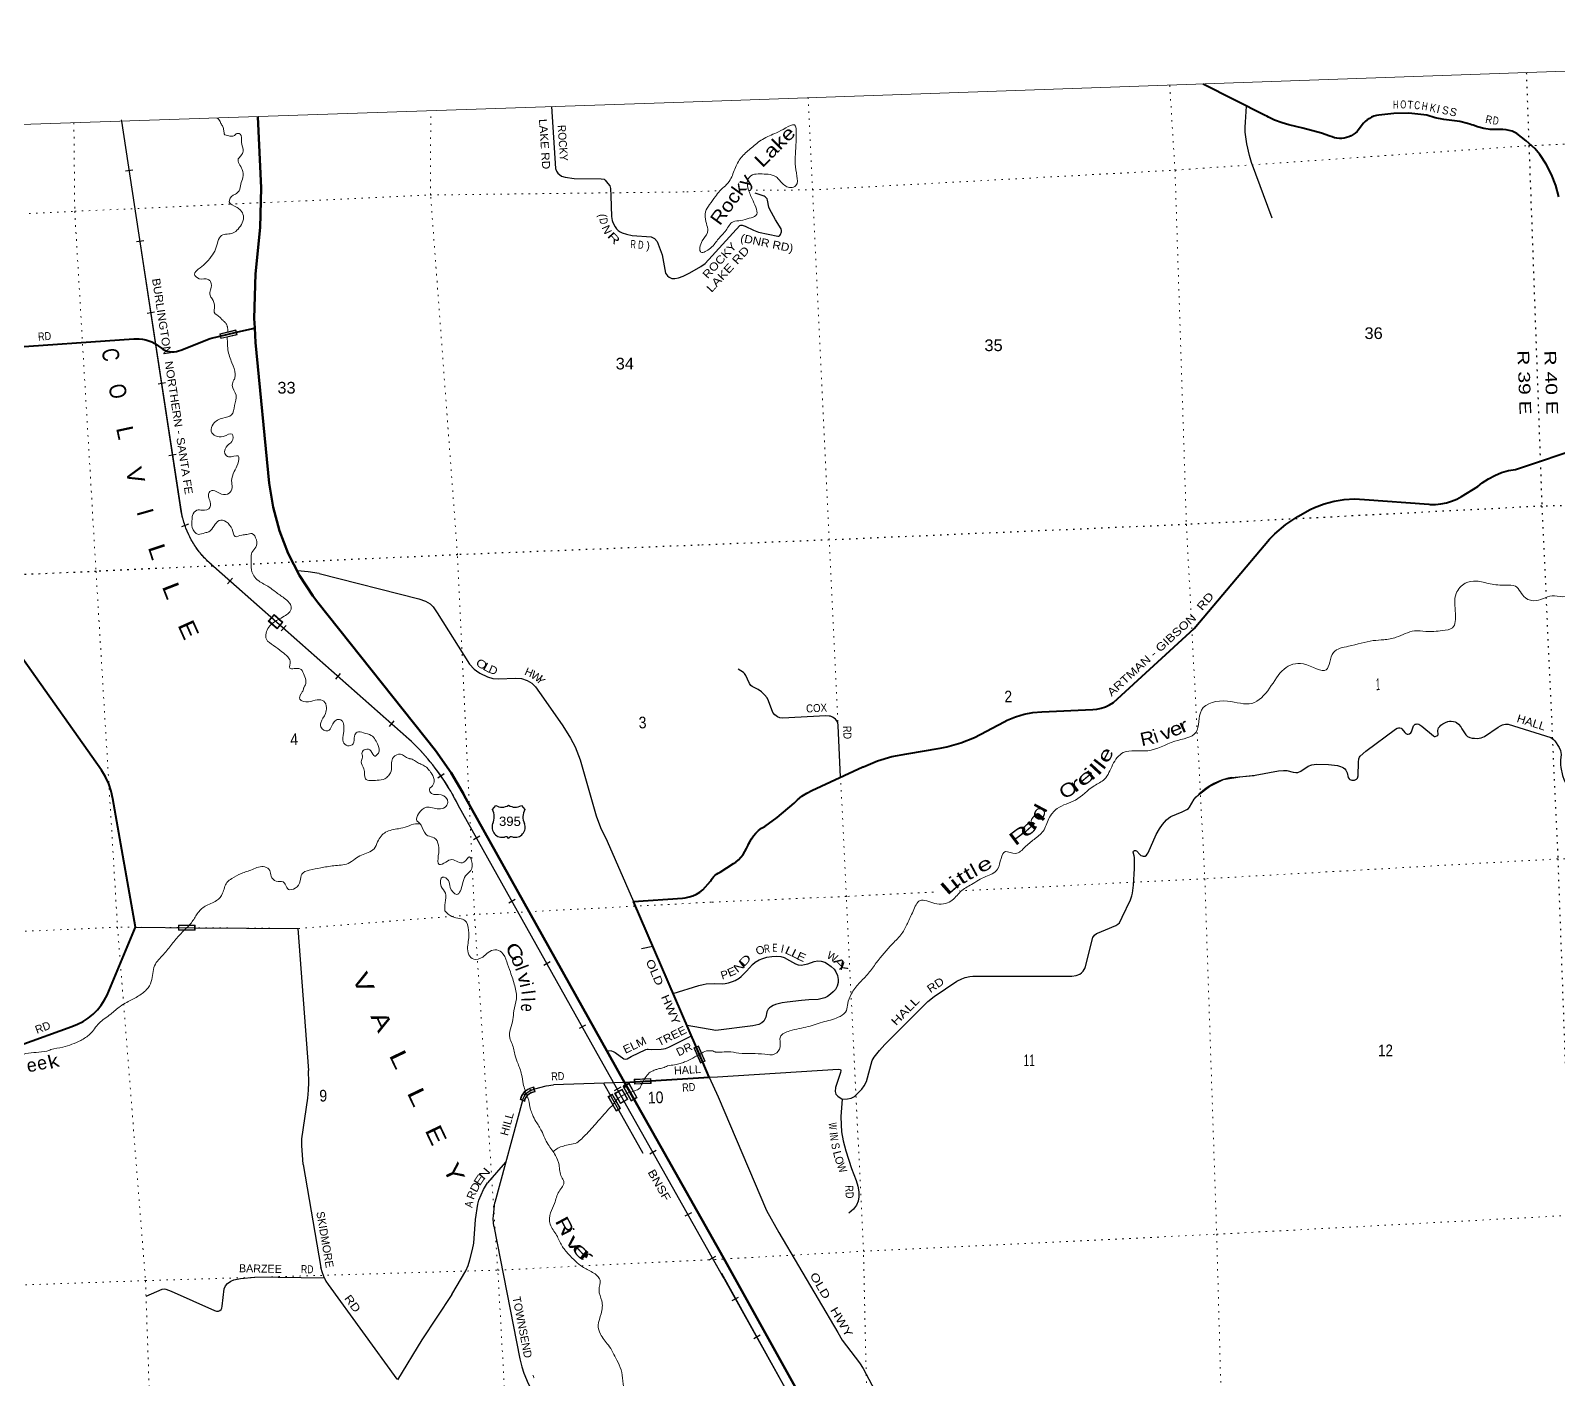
# Model space of a CAD drawing. Header units: feet. Extents: x 733631 to 986127, y 195788 to 388968.
# Drawn here: x 754394 to 777299, y 361430 to 381653 of the extents above; entities that cross this region are included whole.
import ezdxf
from ezdxf.enums import TextEntityAlignment as Align

# ---------------------------------------------------------------- set-up
doc = ezdxf.new("R2010")
doc.units = ezdxf.units.FT
doc.header["$LTSCALE"] = 70
doc.header["$PDMODE"] = 32
doc.header["$PDSIZE"] = 35
doc.linetypes.add('DOTTED', pattern=[1.5, 0.3, -1.2])
for name, color, linetype, lineweight in [('16', 7, 'Continuous', 25), ('20', 7, 'Continuous', 70), ('26', 7, 'Continuous', 40), ('29', 7, 'Continuous', 25), ('31', 7, 'Continuous', 13), ('34', 7, 'Continuous', 25), ('39', 7, 'Continuous', 13), ('4', 7, 'Continuous', 13), ('55', 7, 'DOTTED', 100), ('57', 7, 'Continuous', 13), ('6', 7, 'DOTTED', 25), ('61', 7, 'Continuous', 13), ('7', 7, 'DOTTED', 13)]:
    doc.layers.add(name, color=color, linetype=linetype, lineweight=lineweight)
for name, color, linetype in [('27', 7, 'Continuous'), ('30', 7, 'Continuous'), ('41', 7, 'Continuous'), ('42', 7, 'Continuous')]:
    doc.layers.add(name, color=color, linetype=linetype)

msp = doc.modelspace()

# ---------------------------------------------------------------- linework, layer by layer
at = {"layer": '16'}
for p, q in [((761317.41, 369974.75), (761368.72, 370033.51)), ((761560.48, 370039.48), (761560.2, 370039.28)), ((761752.57, 370033.6), (761803.96, 369974.75))]:
    msp.add_line(p, q, dxfattribs=at)
for centre, radius, start, end in [((761124.43, 369864.12), 222.05, 332.97043, 29.75871), ((761459.8, 370191.17), 182.07, 239.97227, 303.45418), ((761661.58, 370190.67), 181.52, 236.33975, 300.08743), ((761661.57, 370191.17), 182.07, 236.54582, 236.59441), ((761996.93, 369864.12), 222.05, 150.24129, 207.02957), ((761463.62, 369709.22), 151.42, 159.09177, 283.81923), ((761657.74, 369709.22), 151.42, 256.18077, 20.90823)]:
    msp.add_arc(centre, radius, start, end, dxfattribs=at)
for centre, major_axis, start_param, end_param in [((761518.96, 369510.4), (-19.56, 51.67), 4.95877769, 6.28318531), ((761602.41, 369510.4), (19.56, 51.67), 0, 1.32637542)]:
    msp.add_ellipse(centre, major_axis=major_axis, ratio=0.929097, start_param=start_param, end_param=end_param, dxfattribs=at)
at = {"layer": '20'}
for points in [[(757754.3, 377193.64), (757746.62, 377335.59), (757764.48, 378003.19), (757837.72, 378701.81), (757850.06, 379297.06), (757800.59, 380361.57)], [(763300.06, 365883.7), (763060.01, 366309.59), (760896.03, 370186.11), (760881.86, 370211.49), (760867.74, 370236.11), (760701.84, 370525.38), (760464.36, 370858.41), (758699.3, 373078.42), (758624.1, 373177.79), (758423.94, 373484.82), (758256.98, 373811.09), (758125.04, 374153.02), (758029.56, 374506.88), (757971.59, 374868.77), (757766.21, 376973.47), (757754.3, 377193.64)], [(764783.51, 363251.79), (763444.68, 365627.13), (763300.06, 365883.7)], [(774704.64, 334923.46), (774117.98, 337434.52), (774082.17, 337683.41), (773991.97, 338071.56), (773861.7, 338448.15), (772197.91, 343139.72), (772069.66, 343535.87), (771789.99, 344668.52), (770930.92, 351290.25), (770672.46, 352263.38), (770290.59, 353275.78), (769804.99, 354242.72), (768001.55, 357458.65), (764783.51, 363251.79)]]:
    msp.add_lwpolyline(points, dxfattribs=at)
at = {"layer": '26'}
for points in [[(777304.1, 379161.58), (777258.68, 379330.62), (777195.84, 379493.99), (777116.27, 379649.89), (777020.83, 379796.61), (776944.33, 379881.99), (776816.8, 380001.63), (776677.47, 380107.27), (776647.31, 380123.78), (776604.44, 380142.41), (776559.85, 380156.46), (776514.03, 380165.77), (776467.5, 380170.23), (776420.75, 380169.81), (776374.29, 380167.76), (776276.83, 380171), (776180.25, 380184.4), (776085.6, 380207.83), (776018.92, 380231.97), (775993.5, 380241.17), (775968.92, 380249.48), (775938.24, 380259.84), (775821.71, 380289.34), (775702.74, 380306.49), (775579.9, 380318.26), (775450.38, 380344.09), (775324.26, 380383.31), (775280.09, 380390.51), (775056.47, 380412.67), (774831.76, 380411.34), (774608.42, 380386.52), (774608.25, 380386.5), (774570.61, 380379.57), (774533.9, 380368.74), (774498.53, 380354.13), (774464.88, 380335.9), (774433.31, 380314.26), (774404.18, 380289.44), (774377.81, 380261.7), (774298.11, 380159.98), (774279.67, 380139.64), (774252.7, 380114.89), (774223.3, 380093.09), (774191.78, 380074.48), (774158.49, 380059.27), (774123.79, 380047.63), (774088.06, 380039.67), (774051.69, 380035.5), (774015.09, 380035.14), (773978.65, 380038.62), (773942.78, 380045.88), (773907.86, 380056.86), (773874.28, 380071.42), (773748.46, 380115.17), (773466.19, 380189.78), (773258.39, 380239.74), (773157.03, 380267.04), (773040.34, 380310.89), (772953.88, 380354.19), (772927.09, 380367.6), (772903.88, 380379.36), (771973.84, 380849.6)], [(753934.25, 376892.94), (755943.78, 377028.66), (755970.1, 377031.21), (756020.33, 377032.03), (756070.37, 377027.6), (756119.68, 377017.96), (756167.7, 377003.22), (756213.93, 376983.55), (756257.84, 376959.14), (756355.46, 376888.6), (756380.43, 376870.55), (756405.46, 376859.78), (756411.4, 376857.22), (756444.08, 376847.02), (756477.65, 376840.29), (756511.74, 376837.11), (756545.98, 376837.51), (756579.98, 376841.48), (756613.38, 376848.99), (756645.82, 376859.94), (757084.3, 377035.69), (757480.01, 377128.98), (757727.43, 377187.31), (757754.3, 377193.64)], [(764589.23, 368899.43), (764596.69, 368915.49), (764598.97, 368919.41), (764615.4, 368944.11), (764634.32, 368966.95), (764655.53, 368987.69), (764678.78, 369006.1), (764703.84, 369021.98), (764730.41, 369035.15), (764932.56, 369165.11), (764964.57, 369186.74), (765005.38, 369220.08), (765042.47, 369257.5), (765075.46, 369298.59), (765103.96, 369342.9), (765127.68, 369389.95), (765150.23, 369438.9), (765161.75, 369463.9), (765174.46, 369488.9), (765200.7, 369535.8), (765232.42, 369580.73), (765268.67, 369622.09), (765309.05, 369659.44), (765353.1, 369692.37), (765400.36, 369720.5), (765584.93, 369852.25), (765840.23, 370070.62), (765889.19, 370118.32), (765956.81, 370172.86), (766029.77, 370220.04), (766107.25, 370259.33), (766872.57, 370611.85), (766879.58, 370615.24), (767089.63, 370703.24), (767307.74, 370768.8), (767531.5, 370811.2), (768028.29, 370894.01), (768130.06, 370914.63), (768341.16, 370974.64), (768544.83, 371056.38), (768988.33, 371291.27), (769033.71, 371313.85), (769158.2, 371364.96), (769287.34, 371402.77), (769419.73, 371426.88), (769553.91, 371437.01), (770321.12, 371471.89), (770379.89, 371479.29), (770445.78, 371494.25), (770509.74, 371516.03), (770571.08, 371544.37), (770629.12, 371578.96), (771839.79, 372686.49), (772966.34, 374026.03), (773049.54, 374109.15), (773213.1, 374247.99), (773390.28, 374368.97), (773579.14, 374470.77), (773643.67, 374501.83), (773786.76, 374557.61), (773934.89, 374598.13), (774086.44, 374622.94), (774239.76, 374631.77), (774393.16, 374624.53), (775355.88, 374550.37), (775374.23, 374548.98), (775456.6, 374548.02), (775538.62, 374555.68), (775619.39, 374571.86), (775698.02, 374596.4), (775773.66, 374629.03), (775845.47, 374669.38), (776089.59, 374814.86), (776158.33, 374871.57), (776248.59, 374932.61), (776344.73, 374983.87), (776445.7, 375024.81), (776550.4, 375054.97), (776657.68, 375074.01), (777702.17, 375421.37)], [(754239.72, 366440.67), (755012.74, 366723.34), (755098.79, 366756.14), (755180.94, 366797.75), (755258.29, 366847.72), (755329.99, 366905.51), (755395.27, 366970.47), (755453.39, 367041.9), (755503.73, 367119.01), (755541.51, 367191.69), (755965.4, 368209.27), (755626.63, 370136.43), (755601.86, 370249.65), (755565.39, 370359.66), (755517.62, 370465.25), (755459.07, 370565.27), (755459.04, 370565.32), (754263.95, 372255.11)], [(763300.06, 365883.7), (763689.79, 365907.06), (764569.73, 365959.8), (764471.89, 366187.1), (763434.43, 368597.2), (764168.87, 368646.13), (764209.6, 368651.21), (764266.85, 368663.6), (764322.49, 368681.9), (764375.92, 368705.92), (764426.54, 368735.39), (764473.8, 368769.99), (764589.23, 368899.43)]]:
    msp.add_lwpolyline(points, dxfattribs=at)
at = {"layer": '29'}
for p, q in [((758721.67, 373512.19), (760214.32, 373131.43)), ((766313.93, 371377.02), (765664.76, 371343.85)), ((766535.67, 370459.33), (766503.2, 371235.33)), ((776547.2, 371253.98), (777183.15, 371052.37)), ((772395.23, 370452.18), (772735.88, 370485.44)), ((763038.89, 369501.34), (763434.43, 368597.2)), ((755965.4, 368209.27), (756859.68, 368202.12)), ((763550.44, 367891.3), (763724.48, 367923.4)), ((768518.61, 367473.85), (770005.92, 367475.28)), ((764028.51, 367217.1), (764414.11, 367337.54)), ((764666.22, 366661.47), (764236.32, 366734.34)), ((764690.12, 365966.81), (766499.34, 366081.17)), ((763300.06, 365883.7), (762235.81, 365844.67)), ((764569.73, 365959.8), (764690.12, 365966.81)), ((764569.73, 365959.8), (764700.5, 365664.87)), ((761766.34, 365613.25), (761352.44, 364082.8)), ((761513.37, 364689.03), (761246.5, 364376.35)), ((758481.51, 364650.19), (758746.95, 363108.08)), ((761339.2, 363730.29), (761726.52, 361737.4)), ((758798.63, 362945.76), (757754.45, 362962.54)), ((758853.56, 362850.97), (759885.01, 361433.8))]:
    msp.add_line(p, q, dxfattribs=at)
for points in [[(762201.17, 380512.14), (762264.04, 379584.86), (762277.31, 379543.72), (762299.96, 379513.49), (762355.09, 379468.36), (762409.48, 379453.03), (762542.26, 379435.34), (762948.88, 379428.76), (762991.03, 379422.8), (763009.92, 379407.68), (763050.34, 379360.99), (763077.89, 379324.55), (763090.16, 379285.81), (763095.4, 379172.53), (763104.2, 378865.94), (763114.71, 378805.9), (763123.21, 378772.83), (763158.23, 378710.02), (763178.91, 378681.2), (763202.51, 378655.69), (763231.78, 378633.96), (763264.51, 378620.19), (763327.13, 378599.01), (763411.57, 378577.96), (763699.37, 378557.9), (763746.3, 378534.77), (763788.72, 378489.79), (763862.41, 378292.04), (763914.72, 378012.94), (763940.79, 377977.39), (763967.22, 377954.72), (764008.76, 377935.83), (764052.97, 377934.11), (764106.95, 377943.38), (764179.14, 377967.99), (764275.38, 378022.38)], [(773007.26, 378837.39), (772699.66, 379672.79), (772667.64, 379778.83), (772629, 379955.56), (772603.61, 380127.88), (772603.61, 380205.2), (772606.92, 380278.1), (772625.19, 380520.27)], [(764275.38, 378022.38), (764441.66, 378114.72), (764507.24, 378158.36), (765028.67, 378727.8), (765043.77, 378733.26), (765063.56, 378733.26), (765105.94, 378718.79), (765230.07, 378659.08), (765308.55, 378627.65), (765596.3, 378568.7), (765610.09, 378569.2), (765621.39, 378574.85), (765628.94, 378582.4), (765635.53, 378594.57), (765651.54, 378635.2), (765653.44, 378655.95), (765647.81, 378678.02), (765562.48, 378816.2), (765472.99, 378979.36), (765462.58, 379006.39), (765444.24, 379110.42), (765434.35, 379130.23), (765422.1, 379147.2), (765407.97, 379159.46), (765391.47, 379170.76), (765258.61, 379216.64)], [(758721.67, 373512.19), (758555.51, 373539.34), (758396.44, 373552.61)], [(760214.32, 373131.43), (760315.25, 373098.34), (760382.64, 373057.45), (760430.14, 373014.34), (760488.69, 372924.82), (760974.75, 372151.14), (761043.23, 372080.4), (761080.79, 372053.87), (761129.4, 372018.51), (761242.07, 371961.03), (761323.82, 371938.93), (761405.57, 371932.29), (761668.48, 371943.35), (761754.64, 371936.71), (761836.39, 371907.99), (761907.09, 371868.19), (761964.54, 371815.15), (762083.84, 371642.73), (762375.48, 371227.15)], [(765664.76, 371343.85), (765628.84, 371347.45), (765591.3, 371362.92), (765551.56, 371393.85), (765522.85, 371429.2), (765456.61, 371605.93), (765434.53, 371650.12), (765396.99, 371694.3), (765350.62, 371738.49), (765302.05, 371771.62), (765211.52, 371818.02), (765189.43, 371833.48), (765171.77, 371862.2), (765143.07, 371926.27), (765118.78, 371983.71), (765096.7, 372012.43), (765081.24, 372030.1), (765003.96, 372078.71)], [(766503.2, 371235.33), (766494.39, 371276.76), (766479.5, 371304.37), (766459.06, 371329.78), (766439.75, 371344.13), (766418.21, 371359.61), (766386.76, 371372.85), (766364.12, 371376.18), (766313.93, 371377.02)], [(762375.48, 371227.15), (762485.95, 371043.66), (762556.65, 370915.45), (762631.76, 370720.93), (762874.79, 369880.94), (762936.66, 369704.1), (763038.89, 369501.34)], [(771902.01, 370194.24), (772065.98, 370321.29), (772277.96, 370422.91), (772520.85, 370462.68), (772754.91, 370489.19), (773103.79, 370555.47), (773176.65, 370561), (773227.44, 370559.89), (773322.38, 370532.28), (773359.93, 370528.96), (773390.83, 370530.07), (773439.42, 370551.05), (773545.41, 370621.75), (773600.61, 370642.75), (773673.48, 370652.68), (773854.55, 370648.26), (773987.03, 370635), (774031.19, 370620.65), (774057.13, 370610.72), (774075.36, 370599.65), (774094.67, 370586.42), (774111.23, 370566.54), (774130, 370523.46), (774146.01, 370453.84), (774159.81, 370433.98), (774171.95, 370425.14), (774186.31, 370417.41), (774203.43, 370414.08), (774243.72, 370415.2), (774274.09, 370427.33), (774287.88, 370445.03), (774296.17, 370480.35), (774300.58, 370683.6), (774305.54, 370733.34), (774315.48, 370757.64), (774327.08, 370771.97), (774410.99, 370847.09), (774856.47, 371180.69), (774882.98, 371193.97), (774901.19, 371198.39), (774922.72, 371198.38), (774940.93, 371191.73), (774949.22, 371182.92), (774994.49, 371126.58), (775011.04, 371113.31), (775029.26, 371105.6), (775047.48, 371103.39), (775065.14, 371107.78), (775086.12, 371122.16), (775098.26, 371137.61), (775125.86, 371229.29), (775139.12, 371243.68), (775150.16, 371251.41), (775164.51, 371255.83), (775183.82, 371258.01), (775206.47, 371252.51), (775250.07, 371222.66), (775426.72, 371081.27), (775441.62, 371071.33), (775452.67, 371069.14), (775475.29, 371076.85), (775492.42, 371091.24), (775497.38, 371098.94), (775492.96, 371160.8), (775494.63, 371178.5), (775502.36, 371199.49), (775518.92, 371220.48), (775537.12, 371240.34), (775566.39, 371260.24), (775605.02, 371280.1), (775641.47, 371293.38), (775665.19, 371297.78), (775692.8, 371298.9), (775724.82, 371295.59), (775749.11, 371290.06), (775771.18, 371280.1), (775803.21, 371253.61), (775834.12, 371211.62), (775852.89, 371181.79), (775912.5, 371094.53), (775938.46, 371070.25), (775969.92, 371055.86), (776003.6, 371045.95), (776040.57, 371041.5), (776085.3, 371039.32), (776111.23, 371041.5), (776140.5, 371048.16), (776188.54, 371071.34), (776395, 371207.22), (776431.43, 371227.1), (776461.24, 371242.56), (776482.22, 371250.3), (776503.2, 371254.71), (776520.86, 371255.82), (776547.2, 371253.98)], [(777183.15, 371052.37), (777225.25, 371026.06), (777245.13, 371001.76), (777309.16, 370904.55), (777329.04, 370860.36), (777337.87, 370800.71), (777329.04, 370714.55), (777329.04, 370643.85), (777333.45, 370604.09), (777362.16, 370482.58), (777386.45, 370414.09), (777417.36, 370361.07), (777441.65, 370336.76), (777514.52, 370261.65), (777616.09, 370160.02), (777724.29, 370025.26), (777817.04, 369890.49), (777882.21, 369755.11)], [(770005.92, 367475.28), (770070.4, 367485.73), (770122.29, 367507.82), (770149.89, 367527.71), (770176.39, 367552.01), (770201.79, 367600.61), (770321.02, 368055.71), (770344.2, 368091.06), (770372.91, 368115.36), (770387.26, 368121.98), (770510.92, 368170.59), (770665.48, 368236.86), (770695.29, 368254.54), (770717.37, 368276.64), (770758.22, 368360.58), (770881.88, 368621.27), (770901.75, 368680.93), (770912.79, 368718.49), (770930.45, 368842.19), (770943.7, 369089.63), (770943.16, 369254.23), (770939.29, 369279.62), (770926.04, 369337.06), (770927.7, 369349.22), (770943.7, 369359.15), (770958.62, 369360.27), (770974.61, 369354.73), (771027.61, 369297.29), (771040.32, 369285.16), (771056.88, 369277.42), (771075.65, 369273), (771102.68, 369275.2), (771123.12, 369289.57), (771134.16, 369302.83), (771146.84, 369323.8), (771270.5, 369597.75), (771317.99, 369682.82), (771363.24, 369747.97), (771421.77, 369817.58), (771453.79, 369845.2), (771486.89, 369867.27), (771659.12, 369937.97), (771727.59, 369973.34), (771752.98, 369991.01), (771769.52, 370008.66), (771840.18, 370127.96), (771870.57, 370165.54), (771902.01, 370194.24)], [(756859.68, 368202.12), (758400.98, 368189.79), (758560.65, 366063.2)], [(764642.06, 367363.87), (764762.84, 367360.02), (764807.14, 367363.79), (764857.07, 367375.1), (764918.34, 367395.85), (764958.84, 367412.82), (765018.22, 367446.77), (765049.3, 367469.4), (765128.46, 367548.6), (765218.92, 367650.44), (765257.57, 367684.39), (765316.92, 367718.33), (765372.53, 367742.85), (765430, 367759.82), (765504.45, 367769.25), (765580.76, 367774.9), (765640.14, 367769.25), (765690.07, 367756.05), (765772.99, 367710.79), (765859.69, 367661.75), (765900.22, 367646.67), (765953.92, 367642.89), (765996.34, 367648.56), (766044.38, 367661.75), (766142.38, 367695.7), (766196.11, 367707.02), (766244.15, 367703.24), (766301.65, 367684.39), (766342.15, 367661.75), (766397.76, 367622.16), (766440.15, 367582.55), (766467.49, 367539.18), (766489.15, 367488.25), (766501.42, 367424.14), (766500.45, 367382.65), (766484.45, 367324.19), (766458.99, 367277.04), (766427.92, 367241.21), (766387.38, 367205.38), (766339.34, 367171.43), (766300.68, 367152.57), (766262.07, 367139.37), (766202.69, 367126.17), (766063.22, 367122.4), (765953.92, 367111.08), (765735.3, 367088.45), (765660.88, 367075.26), (765560.05, 367048.85), (765527.99, 367035.65), (765484.66, 367013.02), (765469.59, 367003.59), (765451.68, 366980.96), (765433.76, 366941.36), (765418.69, 366862.15), (765409.28, 366839.52), (765386.66, 366801.81), (765356.51, 366775.4), (765313.15, 366752.77), (765222.69, 366730.14), (764666.22, 366661.47)], [(766561.88, 365633.13), (766642.35, 365636.6), (766694.24, 365647.65), (766746.13, 365674.16), (766782.57, 365705.09), (766856.54, 365780.2), (766892.97, 365833.22), (766924.99, 365895.08), (767013.31, 366211), (767038.7, 366261.81), (767122.61, 366363.44), (767202.1, 366451.8), (767846.86, 367096.9), (767939.6, 367172.01), (768279.65, 367401.77), (768353.62, 367437.12), (768406.61, 367457), (768472.86, 367470.25), (768518.61, 367473.85)], [(764414.11, 367337.54), (764476.03, 367352.67), (764523.53, 367360.41), (764642.06, 367363.86)], [(763031.79, 366360.14), (763101.5, 366354.61), (763127.93, 366347.06), (763156.35, 366333.58), (763286.54, 366237.47), (763313.62, 366231.07), (763339.41, 366235.58), (763397.1, 366271.81), (763615.79, 366376.95), (763635.85, 366382.96), (763654.73, 366382.96), (763708.84, 366375.57), (763848.2, 366379.54), (763885.09, 366384.85), (763911.52, 366390.51), (763939.85, 366399.96), (763960.39, 366408.98), (764303.06, 366579.29)], [(758481.51, 364650.19), (758461.61, 364937.15), (758462.72, 365037.73), (758549.99, 365644.52), (758559.94, 365765), (758563.24, 365883.25), (758560.65, 366063.2)], [(766499.34, 366081.17), (766534.16, 366078.45), (766541.89, 366060.77), (766538.58, 366029.85), (766459.09, 365808.93), (766455.77, 365744.86), (766467.92, 365707.3), (766495.52, 365676.37), (766561.88, 365633.13)], [(761766.34, 365613.25), (761782.26, 365651.15), (761793.3, 365671.04), (761822.03, 365715.25), (761847.43, 365738.46), (761870.63, 365753.93), (761912.61, 365771.62), (761954.59, 365784.88), (762125.81, 365831.3), (762164.48, 365837.93), (762194.3, 365842.35), (762235.81, 365844.67)], [(762982.11, 365871.72), (763207.77, 365470.55), (763572.76, 364821.67)], [(764700.5, 365664.87), (765425.75, 363961.58), (765613.09, 363631.28), (766493.97, 362134.34), (766560.02, 362020.64), (766822.8, 361677.21), (766878.42, 361594.99), (767008.03, 361348.84), (767803.45, 359821.1), (767864.06, 359671.46), (767890.78, 359553.51), (767894.21, 359433.85), (767881.14, 359284.02), (767860.29, 359203.78), (767692.06, 358699.72), (767682.2, 358628.61), (767682.8, 358551.64), (767715.9, 358362.79), (767721.77, 358296.7), (767719.89, 358266.53), (767710.47, 358247.67), (767693.5, 358226.93), (767600.6, 358180.45)], [(766561.88, 365633.13), (766543.64, 365373.47), (766544.74, 365247.55), (766552.47, 365143.7), (766577.86, 365008.94), (766614.3, 364856.48), (766702.63, 364591.36), (766773.29, 364414.62), (766795.36, 364328.45), (766808.62, 364242.29), (766808.61, 364167.17), (766799.79, 364100.89), (766775.49, 364041.23), (766729.13, 363981.59), (766662.88, 363924.14)], [(760711.75, 362704.02), (760921.24, 363058.77), (760953.27, 363137.24), (760979.79, 363223.45), (761018.45, 363377.08), (761037.23, 363475.45), (761062.64, 363828.03), (761097.99, 364055.72), (761115.66, 364119.82), (761186.36, 364278.98), (761246.5, 364376.35)], [(761339.2, 363730.29), (761328.87, 363835.77), (761336.6, 363938.56), (761352.44, 364082.8)], [(758798.63, 362945.76), (758769.29, 363027.82), (758746.95, 363108.08)], [(756127.56, 362677.24), (756367.14, 362781.9), (756398.07, 362788.53), (756422.38, 362781.9), (756499.71, 362753.16), (757153.68, 362463.58), (757182.4, 362452.53), (757211.13, 362454.74), (757233.22, 362463.58), (757253.1, 362479.06), (757261.94, 362496.74), (757268.57, 362529.9), (757297.29, 362790.74), (757317.18, 362832.74), (757345.9, 362868.11), (757394.5, 362901.27), (757440.9, 362921.16), (757540.32, 362943.27), (757754.45, 362962.54)], [(758798.63, 362945.76), (758821.21, 362901.82), (758853.56, 362850.97)], [(760711.75, 362704.02), (760257.65, 362021.91), (759893.39, 361426.01)], [(761726.52, 361737.4), (761759.03, 361616.92), (761791.08, 361522.96), (761856.25, 361367.12), (761901.55, 361275.37), (762458.35, 360320.36), (762537.9, 360156.77), (762563.3, 360091.57), (762590.92, 359975.5), (762666.05, 359639.48), (762699.18, 359513.47), (762727.91, 359422.83), (762878.16, 359020.49)]]:
    msp.add_lwpolyline(points, dxfattribs=at)
msp.add_arc((772560.76, 369530.85), 936.09, 100.18499, 134.03281, dxfattribs=at)
at = {"layer": '29', "linetype": 'DOTTED', "lineweight": 100}
msp.add_arc((761981.36, 365559.13), 225.27, 111.62082, 149.93409, dxfattribs=at)
at = {"layer": '31'}
for p, q in [((756609.27, 368166.61), (756610.3, 368241.61)), ((756859.25, 368163.19), (756609.27, 368166.61)), ((761936.51, 365819.04), (761956.82, 365743.79)), ((761803.5, 365598.54), (761732.71, 365625.37)), ((763049.89, 365672.33), (763115.42, 365708.81)), ((763171.49, 365453.9), (763049.89, 365672.33))]:
    msp.add_line(p, q, dxfattribs=at)
for points in [[(756610.3, 368241.61), (756860.28, 368238.19), (756859.25, 368163.19)], [(761936.51, 365819.04), (761876.43, 365797.66), (761858.85, 365789.14), (761846.6, 365781.14), (761826.36, 365768.88), (761810.91, 365755.56), (761796, 365741.7), (761781.62, 365725.71), (761766.7, 365707.06), (761755.52, 365687.87), (761745.4, 365659.62), (761732.71, 365625.37)], [(761742.97, 365630.04), (761752.92, 365656.88), (761762.8, 365684.48), (761773.32, 365702.52), (761787.72, 365720.53), (761801.71, 365736.08), (761816.25, 365749.6), (761831.08, 365762.38), (761850.86, 365774.37), (761862.8, 365782.16), (761879.52, 365790.27), (761931.05, 365808.6), (761947.08, 365749.18)], [(761947.08, 365749.18), (761921.31, 365741.3), (761893.94, 365731.44), (761878, 365722.9), (761862.83, 365711.65), (761845.2, 365695.67), (761828.62, 365677.41), (761816.96, 365660.74), (761805.13, 365640.46), (761801.01, 365626.93), (761797.51, 365609.37), (761742.97, 365630.04)], [(761956.82, 365743.79), (761923.84, 365733.71), (761897.2, 365724.11), (761882.29, 365716.12), (761867.91, 365705.46), (761850.86, 365690), (761834.88, 365672.41), (761823.7, 365656.42), (761812.51, 365637.24), (761808.78, 365624.98), (761803.5, 365598.54)], [(763115.42, 365708.81), (763237.02, 365490.38), (763171.49, 365453.9)]]:
    msp.add_lwpolyline(points, dxfattribs=at)
for points in [[(756852.17, 368230.3), (756618.18, 368233.5), (756617.37, 368174.49), (756851.36, 368171.29)], [(763174.58, 365464.77), (763060.76, 365669.22), (763112.32, 365697.92), (763226.14, 365493.47)]]:
    msp.add_lwpolyline(points, close=True, dxfattribs=at)
at = {"layer": '34', "lineweight": 13}
for p, q in [((756654.37, 374444.62), (755755.3, 380315.49)), ((760067.71, 371028.11), (757137.96, 373620.56)), ((757958.24, 372799.93), (758044.3, 372897.36)), ((757958.24, 372799.93), (758089.72, 372683.79)), ((758044.3, 372897.36), (758175.77, 372781.22)), ((758089.72, 372683.79), (758175.77, 372781.22)), ((763149.75, 365720.41), (763263.04, 365784.16)), ((763149.75, 365720.41), (763235.77, 365567.52)), ((763235.77, 365567.52), (763349.07, 365631.29)), ((763263.04, 365784.16), (763349.07, 365631.29)), ((764759.54, 363024.05), (766836.58, 359272.61))]:
    msp.add_line(p, q, dxfattribs=at)
at = {"layer": '34'}
for p, q in [((755924.88, 379561.55), (755815.55, 379544.8)), ((756089.77, 378502.09), (755980.43, 378485.35)), ((756251.55, 377428.42), (756142.22, 377411.67)), ((756416.44, 376368.96), (756307.1, 376352.21)), ((756578.22, 375295.28), (756468.89, 375278.54)), ((756762.17, 374250.78), (756657.93, 374213.79)), ((757420.07, 373442.37), (757346.77, 373359.54)), ((758224.77, 372733.79), (758151.48, 372650.96)), ((759036.2, 372012.31), (758962.9, 371929.47)), ((759840.9, 371303.73), (759767.61, 371220.89)), ((760592.2, 370506.87), (760501.57, 370443.46)), ((761131.59, 369574.63), (761035.08, 369520.59)), ((761659.72, 368625.93), (761563.21, 368571.9)), ((762185.77, 367691.63), (762089.26, 367637.6)), ((762713.9, 366742.93), (762617.39, 366688.9)), ((763241.19, 365809.52), (763144.83, 365755.21)), ((763772.06, 364862.35), (763675.71, 364808.04)), ((764300.81, 363929.58), (764204.46, 363875.27)), ((764660.73, 363273.03), (764564.37, 363218.72)), ((764910.48, 362611.17), (765007.25, 362664.75)), ((765236.92, 362046), (765333.69, 362099.57))]:
    msp.add_line(p, q, dxfattribs=at)
for points in [[(764794.32, 362937.82), (762934.36, 366237.37), (760805.16, 370040.59), (760778.34, 370093.88), (760750.47, 370146.23), (760721.68, 370198.14), (760692.14, 370250.03), (760661.52, 370301.03), (760630.14, 370351.26), (760597.99, 370401.5), (760564.78, 370450.81), (760530.8, 370499.37), (760495.76, 370547.79), (760460.1, 370595.13), (760423.83, 370642.19), (760386.34, 370688.62), (760348.23, 370734), (760309.21, 370778.92), (760269.74, 370823.24), (760229.04, 370866.94), (760188.03, 370909.74), (760145.81, 370951.93), (760103.28, 370993.2), (760066.97, 371027.3), (757137.25, 373619.72), (757118.83, 373634.84), (757100.86, 373650.3), (757083.13, 373666.08), (757065.47, 373682.16), (757048.26, 373698.58), (757031.41, 373715.22), (757014.64, 373732.18), (756998.3, 373749.46), (756982.34, 373766.98), (756966.52, 373784.89), (756951.18, 373802.95), (756936.01, 373821.23), (756921.17, 373839.93), (756906.8, 373858.78), (756892.7, 373877.93), (756878.87, 373897.23), (756865.39, 373916.94), (756852.29, 373936.69), (756839.53, 373956.86), (756827.16, 373977.07), (756815.04, 373997.61), (756803.39, 374018.29), (756792.11, 374039.19), (756781.1, 374060.23), (756770.54, 374081.6), (756760.26, 374103.11), (756750.46, 374124.74), (756740.92, 374146.51), (756731.94, 374168.54), (756723.24, 374190.69), (756714.92, 374212.87), (756706.97, 374235.29), (756699.48, 374257.85), (756692.36, 374280.65), (756685.53, 374303.38), (756679.27, 374326.37), (756673.38, 374349.38), (756667.77, 374372.53), (756662.65, 374395.63), (756657.98, 374419.07), (756653.61, 374442.44), (756653.28, 374444.45), (755760.87, 380292.09)], [(764794.32, 362937.82), (766837.52, 359273.18)]]:
    msp.add_lwpolyline(points, dxfattribs=at)
at = {"layer": '34', "lineweight": 13}
for points in [[(758089.01, 372695.07), (757969.52, 372800.62), (758044.99, 372886.06), (758164.47, 372780.52)], [(763259.99, 365773.26), (763160.64, 365717.36), (763238.81, 365578.42), (763338.17, 365634.33)]]:
    msp.add_lwpolyline(points, close=True, dxfattribs=at)
msp.add_lwpolyline([(764785.62, 362955.19), (762935.32, 366237.91), (760806.13, 370041.11)], dxfattribs=at)
for centre, radius, start, end in [((757995.65, 374677.81), 1361.4, 189.86267, 230.94941), ((757752.87, 368526.55), 3408.27, 26.3836, 47.2201)]:
    msp.add_arc(centre, radius, start, end, dxfattribs=at)
at = {"layer": '39'}
msp.add_line((764462.38, 366328.4), (764384.94, 366283.5), dxfattribs=at)
for points in [[(757397.42, 380067.74), (757365.56, 380074.88), (757326.33, 380081.8), (757296.33, 380104.88), (757294.02, 380123.34), (757289.4, 380153.34), (757275.56, 380213.34), (757247.87, 380259.49), (757217.87, 380317.19), (757190.14, 380341.39)], [(764809.14, 379321.62), (764881.47, 379414.88), (764960.58, 379599.56), (765062.49, 379766.76), (765202.02, 379894.7), (765367.87, 380021.46), (765575.07, 380119.21), (765716.32, 380192.57), (765844.32, 380237.18), (765872.81, 380102.52), (765870.56, 379981.03), (765860.12, 379798.57), (765858.63, 379652.83), (765882.53, 379471.48), (765868.73, 379331.4), (765829.16, 379303.82), (765680.26, 379345.56), (765569.52, 379459.35), (765451.04, 379498.02), (765333.64, 379502.33), (765216.8, 379488.44), (765142.66, 379403.08), (765159.28, 379259.94), (765225.02, 379098.15), (765268.3, 378878.98), (765168.45, 378839.33), (765042.22, 378802.88), (764925.52, 378784.95), (764820.32, 378658.11), (764707.05, 378531.02), (764588.1, 378391.6), (764444.45, 378330.3), (764463.35, 378500.89), (764542.42, 378622.84), (764544.87, 378673.51), (764518.97, 378790.04), (764514.46, 378933.57), (764573.64, 379044.75), (764660.91, 379162.91), (764728.87, 379252.12), (764812.59, 379326.07)], [(757397.42, 380067.74), (757452.95, 380079.75), (757474.35, 380102.79), (757535.09, 380100.95), (757555.74, 379980.31), (757583.05, 379843.73), (757545.19, 379773.56), (757508.46, 379727.72), (757566.89, 379570.01), (757575.42, 379448.94), (757546.69, 379350.78), (757520.06, 379250.68), (757479.14, 379208.73), (757431.56, 379182.72), (757372.46, 379085.49), (757488.87, 379000.7), (757542.96, 378960.18), (757584.48, 378876.72), (757504.95, 378675.56), (757432.24, 378618.29), (757257.7, 378579.58), (757168.15, 378376.04), (757101.49, 378264.37), (757008.5, 378153.76), (756906.31, 378073.17), (756852.3, 378002.42), (756923.67, 377932.18), (757055.56, 377920.79), (757091.1, 377889.71), (757093.64, 377766.39), (757084.59, 377683.11), (757114.81, 377631.61), (757151.7, 377509.54), (757148.56, 377430.52), (757234.44, 377350.69), (757244.02, 377340.41)], [(757244.02, 377340.41), (757249, 377333.23), (757261.15, 377322.9), (757275.73, 377310.75), (757288.49, 377297.39), (757304.29, 377281.59), (757313.4, 377271.26), (757326.16, 377257.29), (757334.66, 377240.89), (757339.52, 377227.52), (757344.99, 377208.69), (757348.03, 377188.64), (757349.85, 377169.2), (757349.85, 377150.36), (757349.24, 377137.61), (757348.65, 377134.69)], [(757343.64, 377057.39), (757343.17, 377046.48), (757343.17, 377026.43), (757343.77, 377005.16), (757344.99, 376993.01), (757346.37, 376979.13)], [(757346.37, 376979.13), (757353.47, 376867.44), (757413.4, 376669.32), (757462.1, 376501.15), (757454.25, 376440.17), (757443.03, 376415.48), (757417.74, 376333.64), (757475.8, 376186.03), (757451.26, 376029.36), (757407.87, 375890.21), (757276.12, 375842.94), (757133.83, 375752.8), (757103.46, 375644.47), (757282.26, 375568.01), (757416.47, 375603.24), (757412.51, 375491.82), (757345.93, 375432.75), (757307.92, 375312.01), (757362.39, 375261.38), (757505.5, 375274.68), (757499.74, 375157.12), (757447.45, 375039.91), (757408.1, 374900.9), (757415.88, 374800.03), (757370.4, 374717.45), (757255.71, 374701.14), (757177.3, 374742.81), (757092.17, 374747.81), (757061.42, 374704.2), (757067.56, 374647.78), (757088.95, 374561.56), (757083.04, 374502.67), (756969.25, 374462.12), (756886.36, 374461.14), (756822.47, 374383.96), (756814.54, 374325), (756814.99, 374203.63), (756909.85, 374099.85), (757006.14, 374121.55), (757064.19, 374137.82), (757145.81, 374227.78), (757219.8, 374305.33), (757414.69, 374176.86), (757463.32, 374065.33), (757559.53, 374089.05), (757638.08, 374097.98), (757712.44, 374110.79), (757778.58, 374018.11), (757772.59, 373906.62), (757710.72, 373829.51), (757702.2, 373732.09), (757701, 373600.55), (757739.9, 373478.55), (757813.52, 373402.32), (757970.7, 373308.89), (758064.29, 373239.46), (758195.21, 373145.08)], [(764677.42, 366335.55), (764732.32, 366335.76), (764855.41, 366343.78), (765011.76, 366322.52), (765208.12, 366314.7), (765400.51, 366304.72), (765552, 366309.61), (765629.49, 366417.33), (765634.89, 366567.25), (765775.69, 366654.77), (766050.62, 366720.3), (766294.95, 366794.96), (766531.06, 366873.41), (766625.28, 366963.47), (766644.32, 367065.26), (766696.49, 367206.57), (766812.79, 367366.14), (766957.56, 367520.56), (767072.03, 367673.99), (767315.74, 367961.11), (767456.47, 368115.4), (767540.64, 368267.86), (767623.86, 368450.65), (767728.04, 368609.82), (767949.78, 368566.39), (768191.33, 368600.5), (768336.48, 368742.78), (768498.87, 368851.23), (768715.53, 368969.52), (768889.97, 369080.38), (769009.09, 369343.24), (769161.59, 369315.78), (769300.19, 369409.29), (769438.02, 369527.06), (769573.64, 369650.83), (769658.75, 369837.72), (769785.4, 369989.53), (770058.43, 370115.71), (770338.83, 370329.14), (770493.45, 370427.22), (770615.99, 370645.67), (770776.08, 370826.89), (771141.16, 370854.87), (771549.14, 370997.54), (771864.39, 371131.16), (771947.02, 371461.64), (772336.94, 371599.69), (772703.99, 371565), (772967.78, 371792.06), (773187.19, 372080.42), (773475.89, 372158.54), (773818.39, 372068.41), (773925.52, 372326.84), (774153.04, 372421.2), (774522.4, 372505.97), (774679.69, 372519.14), (774868.54, 372557.61), (775140.57, 372651.38), (775310.61, 372644.73), (775560.94, 372656.86), (775711.22, 372700.16), (775755.05, 372914.05), (775765.84, 373213.89), (775902.53, 373368.04), (776067.39, 373397.65), (776274.87, 373357.8), (776510.06, 373337.06), (776654.1, 373321.48), (776803.16, 373146.19), (776966.14, 373106.93), (777240.89, 373178.53), (777401.02, 373165.49), (777513.42, 373256.13), (777763.02, 373484.76), (777930.57, 373621.7), (778038.12, 373685.21)], [(758195.21, 373145.08), (758272.64, 373075.06), (758301.15, 373015.4), (758281.7, 372939.84), (758216.99, 372884.89), (758125.94, 372831), (758122.55, 372828.99)], [(758124.91, 372830.39), (757964.64, 372707.8), (757928.81, 372528.46), (758035.49, 372433.2), (758162.3, 372340.7), (758250.13, 372262.96), (758284.92, 372197.46), (758280.66, 372094.13), (758432.68, 372085.49), (758487.96, 372012.64), (758503.08, 371823.01), (758489.76, 371800.28), (758488.04, 371792.12), (758467.84, 371736.76), (758442.85, 371701.46), (758431.33, 371630.23), (758562.33, 371588.46), (758690.71, 371617.4), (758790.51, 371598.77), (758828.44, 371503.04), (758815.57, 371413.55), (758743.83, 371275.4), (758746.15, 371212.76), (758851.41, 371155.89), (758907.74, 371218.63), (758945.52, 371290.82), (759010.98, 371325.56), (759068.66, 371297.31), (759089.98, 371213.11), (759085.42, 371117.86), (759080.04, 370990.21), (759144.97, 370929.85), (759228.76, 370961.22), (759250.83, 371075.31), (759291.15, 371133.43), (759384.52, 371124.68), (759501.3, 371084.41), (759603.95, 370934.38), (759608.14, 370821.24), (759553.3, 370772.71), (759495.62, 370855.59), (759414, 370874.88), (759363.05, 370830.54), (759369.79, 370757.96), (759352.06, 370690.55), (759392.45, 370582.77), (759414.08, 370435.86), (759588.84, 370413.89), (759703.3, 370436.25), (759760.31, 370480.81), (759796.67, 370536.75), (759805.72, 370674.66), (759834.89, 370760.69), (759940.45, 370804.99), (760062.25, 370738.6), (760072.45, 370735.37)], [(760062.25, 370738.6), (760131.26, 370721), (760196.21, 370678.38), (760261.16, 370647.94), (760293.63, 370629.67), (760328.14, 370609.37), (760370.76, 370560.66), (760397.14, 370526.16), (760429.62, 370467.3), (760445.86, 370412.5), (760419.47, 370331.31), (760408.86, 370319.55)], [(760408.86, 370319.55), (760376.46, 370282.67), (760405.27, 370214.93), (760549.58, 370195.89), (760648.93, 370080.14), (760607.11, 370007.81), (760514.94, 369984.23), (760327.99, 370007.78), (760208.21, 369910.37), (760185.77, 369806.37), (760225.57, 369769.38), (760299.34, 369634.48), (760349.84, 369581.69), (760444.02, 369550.72), (760510.83, 369439.85), (760506.64, 369279.87), (760519.51, 369150.86), (760619.31, 369186.85), (760711.03, 369222.56), (760888.49, 369182.47), (760976.47, 369264.57), (761004.97, 369204.91), (760992.1, 369060.8), (760916.24, 368979.14), (760870.01, 368862.14), (760785.03, 368699.23), (760683.95, 368806.83), (760657.92, 368909.06), (760570.99, 368962.55), (760549.89, 368822.19), (760612.28, 368721.28), (760607.57, 368575.44), (760606, 368453.99)], [(760231.93, 369761.52), (760163.25, 369759.02), (760041.31, 369720.2), (759909.04, 369687.07), (759716.85, 369633.56), (759648.17, 369576.44), (759596.7, 369491.62), (759543.96, 369386.52), (759353.34, 369290.58), (759258.33, 369234.53), (759153.66, 369165.98), (758938.5, 369131.87), (758743.54, 369098.48), (758572.9, 369063.96), (758459.78, 369005.23), (758437.26, 368903.25), (758362.38, 368795.33), (758259.88, 368777.44), (758217.02, 368842.65), (758178.86, 368889.82), (758077.34, 368900.29), (757999.68, 368976.38), (757980.46, 369058.63), (757905.57, 369114.58), (757718.91, 369075.43), (757555.3, 369014.86), (757410.39, 368940.81), (757335.8, 368879.43), (757272.96, 368719.34), (757181.99, 368608.81), (757011.12, 368525.72), (756893.96, 368412.22), (756805.91, 368277.51), (756700.68, 368168.11)], [(760606, 368453.99), (760710.22, 368370.78), (760828.72, 368338.67), (760906.6, 368311.15), (760960.54, 368165.42), (760959.79, 368021.75), (760945.58, 367914.01), (760966.08, 367797.41), (761037.3, 367731.21), (761171.66, 367762.39), (761256.05, 367832.22), (761355.78, 367870.24), (761454.15, 367835.37), (761532.26, 367692.54), (761586.5, 367538.73), (761652.93, 367328.72), (761678.3, 367135.42), (761638.42, 366955.93), (761625.11, 366823.94), (761578.58, 366551.15), (761612.24, 366461.33), (761661.32, 366283.06), (761702.24, 366161.13), (761729.1, 366091.3), (761754.76, 365999.16), (761780.13, 365860.49), (761840.98, 365678.17)], [(756700.68, 368168.11), (756634.51, 368099.32), (756512.42, 367955.29), (756386.59, 367803.03), (756253.35, 367632.29), (756203.45, 367395.79), (756133.13, 367273.87), (755995.4, 367169.73), (755834.78, 367082.97), (755737.9, 367022.81), (755596.58, 366906.4), (755421.59, 366770.56), (755284.09, 366605.74), (755145.91, 366513.73), (754878.61, 366412.97), (754698.01, 366374.04), (754636.06, 366353.59), (754323.95, 366315.95), (754162.28, 366257.47), (753984.82, 366188.31), (753924.08, 366135.52), (753768.69, 366016.58), (753523.31, 365924.72), (753274.93, 365859.05), (753089.47, 365787.57), (752970.45, 365724.58), (752839.75, 365649.02), (752681.15, 365562.33), (752562.72, 365483.17), (752409.73, 365354.21), (752301.93, 365206.65), (752236.84, 365052.55), (752195.84, 364903.37), (752151.26, 364741.92), (752117.14, 364570.74), (752096.5, 364418.25), (752034.1, 364191.42), (751972.24, 364059.69), (751804.36, 363786.53), (751633.71, 363533.51), (751513.94, 363326.85), (751393.12, 363148.47), (751364.54, 363046.27), (751345.32, 363019.27), (751284.87, 362903.78), (751213.05, 362767.64), (751122.38, 362649.03), (751011.13, 362539.79), (750850.14, 362408.5), (750706.42, 362302.13), (750594.58, 362209.05), (750448.1, 362068.17), (750276.48, 361841.42), (750181.69, 361670.05), (750092.22, 361409.86), (750015.91, 361231.08), (749936.84, 361017.8), (749830.76, 360769.15), (749736.87, 360573.54), (749656.07, 360352.1), (749560.31, 360152.38), (749487.6, 359985.86), (749415.92, 359795.47)], [(764388.81, 366285.75), (764320.45, 366246.12), (764199.18, 366189.12), (764133.2, 366168.51), (764049.03, 366147.25), (763944.52, 366129.29), (763872.7, 366102.4), (763804.55, 366085.76), (763756.59, 366069.86), (763700.86, 366045.58), (763667.27, 366024.13), (763609.29, 365951.21), (763554.75, 365858.63)], [(764677.72, 366335.54), (764671.46, 366336.04), (764664.24, 366337.48), (764648.7, 366341.49), (764621.87, 366354.18), (764577.21, 366358.63), (764478.83, 366338.87), (764462.38, 366328.4)], [(763554.75, 365858.63), (763552.28, 365852.03), (763520.19, 365790.17), (763458.54, 365761.63), (763434.27, 365753.52)], [(761840.63, 365679.27), (761857.63, 365624.57), (761889.28, 365480.06), (761916.51, 365400.12), (761970.9, 365296.89), (762054.99, 365156.3), (762101.45, 365048.74), (762153.52, 364953.52), (762262.75, 364789.57), (762316.61, 364645.86), (762353.65, 364465.12), (762388.51, 364397.6), (762317.14, 364249.34), (762248.99, 364068.83), (762189.44, 363929.09), (762183.68, 363756.92), (762280.86, 363590.5), (762357.32, 363437.5), (762459.14, 363309.69), (762564.25, 363202.24), (762666.45, 363118.96), (762819.22, 363035.49), (762930.69, 362920.17), (762916.1, 362767.91), (762956.35, 362609.54), (762949.39, 362415.07), (762903.24, 362241.42), (762936.38, 362111.12), (763055.78, 361945.51), (763183.56, 361717.49), (763245.51, 361574.08), (763273.94, 361407.19), (763305.06, 361222.19), (763352.72, 361027.68), (763415.41, 360809.43), (763483.42, 360611.61), (763575.96, 360461.22), (763718.03, 360393.54), (763839.45, 360337.26), (764024.76, 360303.53), (764223.24, 360296.58), (764373.31, 360285.84), (764493.46, 360263.91), (764635.61, 360248.84), (764760.77, 360255.41), (764806.93, 360265.18), (764817.22, 360267.97)], [(763305.71, 365705.01), (763194.23, 365634.69), (763119.43, 365542.26)], [(763434.27, 365753.52), (763328.82, 365714.43), (763305.71, 365705.01)], [(763120.83, 365543.75), (763060.39, 365480.11), (762967.1, 365377.59), (762905.01, 365306.55), (762821.52, 365212.47), (762732.12, 365114.14), (762656.04, 365038.54), (762581.37, 364979.18), (762475.14, 364953.07), (762382.97, 364929.49), (762299.18, 364898.12), (762234.39, 364845.19)]]:
    msp.add_spline(points, degree=3, dxfattribs=at)
at = {"layer": '4'}
msp.add_lwpolyline([(733631.22, 379550.22), (764187.38, 380580.36), (794742.09, 381652.54)], dxfattribs=at)
msp.add_lwpolyline([(733631.22, 379550.22), (764187.38, 380580.36), (794742.09, 381652.54)], dxfattribs=at)
at = {"layer": '55'}
msp.add_point((763297.89, 365831.37), dxfattribs=at)
at = {"layer": '57'}
for p, q in [((763276.06, 365819.19), (763367.76, 365870.33)), ((763276.06, 365819.19), (763397.82, 365600.85)), ((763367.76, 365870.33), (763489.53, 365651.99)), ((763489.53, 365651.99), (763397.82, 365600.85))]:
    msp.add_line(p, q, dxfattribs=at)
msp.add_lwpolyline([(763286.94, 365816.1), (763400.9, 365611.72), (763478.64, 365655.07), (763364.66, 365859.45)], close=True, dxfattribs=at)
at = {"layer": '6'}
msp.add_line((776817.87, 381018.47), (776855.72, 379960.23), dxfattribs=at)
for points in [[(776855.43, 379967.82), (776857.01, 379926.9), (777051.08, 374522.13), (777290, 369234.15), (777482.16, 363890.03), (777652.04, 358547.21), (777884.35, 353212.47), (778065.9, 347884.2), (778208.06, 342587.02), (778432.64, 337369.41), (778517.02, 335056.48)], [(777976.76, 374542.16), (777051.08, 374522.13), (771722.02, 374246.91), (766367.33, 374015.38), (764415.88, 373938.25)], [(764415.88, 373938.25), (760794.56, 373793.85), (755375.01, 373544.38), (749955.38, 373296.93), (748406.83, 373248.22)]]:
    msp.add_lwpolyline(points, dxfattribs=at)
at = {"layer": '61'}
for p, q in [((757247.06, 377033.36), (757229.54, 377106.29)), ((757490.15, 377091.77), (757247.06, 377033.36)), ((764407.05, 366431.03), (764506.53, 366201.68)), ((764506.53, 366201.68), (764437.72, 366171.84)), ((763448.05, 365854.67), (763444.14, 365929.57)), ((763697.71, 365867.7), (763448.05, 365854.67))]:
    msp.add_line(p, q, dxfattribs=at)
for points in [[(757229.54, 377106.29), (757472.62, 377164.69), (757490.15, 377091.77)], [(764437.72, 366171.84), (764338.24, 366401.19), (764407.05, 366431.03)], [(763444.14, 365929.57), (763693.8, 365942.6), (763697.71, 365867.7)]]:
    msp.add_lwpolyline(points, dxfattribs=at)
for points in [[(757466.71, 377155.05), (757239.17, 377100.38), (757252.96, 377043), (757480.5, 377097.67)], [(764441.87, 366182.36), (764348.75, 366397.03), (764402.9, 366420.51), (764496.01, 366205.83)], [(763686.23, 365934.19), (763452.53, 365922), (763455.61, 365863.07), (763689.3, 365875.26)]]:
    msp.add_lwpolyline(points, close=True, dxfattribs=at)
at = {"layer": '7'}
for p, q in [((776947.27, 379930.61), (780342.12, 380069.89)), ((764233.7, 379233.97), (764736.41, 379252.76))]:
    msp.add_line(p, q, dxfattribs=at)
for points in [[(771471.51, 380832.14), (771551.08, 379559.34), (771722.02, 374246.91), (771794.53, 372851.8)], [(767028.8, 353657.21), (766999.23, 358021.23), (766880.29, 363351.52), (766624.19, 368671.33), (766367.33, 374015.38), (766117.5, 379264.56), (766051.59, 380644.59)], [(755043.54, 380267.67), (755055.74, 378942.66), (755375.01, 373544.38), (755697.94, 368210.96), (756116.7, 362911.38), (756302.35, 357516.33), (756460.92, 352251.81), (756469.86, 346931.27), (756779.02, 341696.49)], [(762068.13, 343730.75), (761832.71, 347291.97), (761750.9, 352559.29), (761698.04, 357754.82), (761398.08, 363068.84), (761048.97, 368399.27), (760794.56, 373793.85), (760390.54, 379187.03), (760392.77, 380450.15)], [(765165.5, 379256.42), (766117.5, 379264.56), (771551.08, 379559.34), (776857.01, 379926.9), (776947, 379930.59)], [(752798.43, 378839.21), (755055.74, 378942.66), (760390.54, 379187.03), (764233.7, 379233.97)], [(771802.32, 372701.91), (771998.06, 368935.85), (772175.58, 363607.44), (772321.03, 358269.9), (772392.87, 353023.07), (772664.75, 347651.17), (772856.31, 342519.5), (772857.24, 339535.29)], [(778131.07, 369259.07), (777290, 369234.15), (771998.06, 368935.85), (768321.22, 368754.86)], [(764600.05, 368584.89), (761048.97, 368399.27), (758400.98, 368189.79), (756860.57, 368201.85)], [(767928.02, 368735.51), (766624.19, 368671.33), (764600.05, 368584.89)], [(756608.89, 368203.83), (755697.94, 368210.96), (750429.65, 367973.06), (744827.25, 367745.27), (740005.82, 367613.23), (734685.76, 367469.94), (734030.76, 367451.97)], [(764784.07, 363235.77), (766880.29, 363351.52), (772175.58, 363607.44), (777482.16, 363890.03), (781983.25, 364004.96), (787195.5, 364136.78), (792407.76, 364203.85), (795364.56, 364254.83)], [(738722.96, 362240.84), (740148.97, 362280.76), (745068.79, 362425.08), (750749.51, 362722.48), (756116.7, 362911.38), (761398.08, 363068.84), (764784.07, 363235.77)]]:
    msp.add_lwpolyline(points, dxfattribs=at)

# ---------------------------------------------------------------- texts
at = {"layer": '16', "width": 1.05}
msp.add_text('395', height=140, dxfattribs=at).set_placement((761580.29, 369727.71), align=Align.CENTER)
at = {"layer": '27'}
for s, rotation, width, p in [('H', 1.248, 0.6, (774821.94, 380482.59)), ('O', 358.42, 0.65, (774927.46, 380486.9)), ('T', 356.638, 0.9, (775031.42, 380482.7)), ('C', 354.513, 0.75, (775133, 380477.7)), ('H', 350.658, 0.75, (775242.42, 380466.2)), ('K', 348.447, 0.85, (775361.93, 380444.11)), ('S', 348.514, 0.9, (775546.44, 380406.55)), ('R', 349.067, 0.85, (776197.41, 380268.9)), ('D', 354.015, 0.75, (776310.73, 380248.18)), ('RD', 3.864, 0.85, (754509.31, 377003.11)), ('RD', 49.936, 1.25, (771957.63, 372946.87)), ('ARTMAN - GIBSON', 42.453, 1.2, (770600.74, 371661.84)), ('OLD   HWY', 293.29, 1.25, (763614, 367699.5)), ('RD', 3.43, 0.85, (764166.04, 365745.26))]:
    msp.add_text(s, height=120, rotation=rotation, dxfattribs=dict(at, width=width)).set_placement(p)
for s, rotation, p in [('I', 347.784, (775465.25, 380422.33)), ('S', 345.585, (775655.3, 380386.2)), ('RD', 20.45, (754489.17, 366610.85)), ('HALL', 3.43, (764044.08, 366000.77))]:
    msp.add_text(s, height=120, rotation=rotation, dxfattribs=at).set_placement(p)
at = {"layer": '30'}
for s, rotation, width, p in [('LAKE RD', 273.879, 1.1, (762015.29, 380323.38)), ('ROCKY', 273.879, 0.95, (762295.04, 380233.47)), ('ROCKY', 47.52, 1.15, (764544.4, 377923.69)), ('LAKE RD', 47.52, 1.25, (764602.19, 377717.44)), ('(DNR RD)', 348.422, 1.1, (765026.97, 378487.78)), ('COX', 2.925, 0.9, (766023.47, 371427.65)), ('HALL', 342.41, 1.1, (776664.9, 371290.1)), ('RD', 272.396, 0.85, (766575.1, 371225.25)), ('RD', 34.059, 1.15, (767883.82, 367219.7)), ('HALL', 45.634, 1.3, (767367.88, 366725.58)), ('TREE', 26.428, 1.1, (763818.2, 366419.88)), ('ELM', 25.677, 1.1, (763311.35, 366310.55)), ('DR', 26.428, 1.05, (764110.74, 366271.53)), ('RD', 2.1, 0.85, (762200.8, 365912.94)), ('HILL', 74.867, 1.05, (761548.13, 365074.51)), ('N', 49.519, 1.5, (761187.11, 364411.63)), ('RD', 273.549, 0.85, (766605, 364336.34)), ('RD', 359.079, 0.8, (758447.42, 363024.21)), ('OLD   HWY', 300.475, 1.3, (766071.35, 362990.56)), ('RD', 306.048, 1.2, (759090.53, 362645.02)), ('-', 290.955, 1.3, (761877.99, 361489.34))]:
    msp.add_text(s, height=120, rotation=rotation, dxfattribs=dict(at, width=width)).set_placement(p)
for s, rotation, p in [('(', 271.644, (762915.28, 378875.95)), ('H', 336.531, (761842.58, 371976.61)), ('Y', 314.608, (761998.93, 371872.03)), ('I', 348.192, (765654.65, 367829.87)), ('W', 330.794, (766384.6, 367718.22)), ('I', 276.539, (766373.04, 365108.77))]:
    msp.add_text(s, height=120, rotation=rotation, dxfattribs=at).set_placement(p, align=Align.CENTER)
for s, rotation, width, p in [('D', 279.929, 0.8, (762927.53, 378786.03)), ('N', 294.142, 1.1, (762979.27, 378643.61)), ('R', 313.41, 1.6, (763095.6, 378498.32)), ('R', 356.013, 0.7, (763424.57, 378391.01)), ('D', 356.013, 0.7, (763538.68, 378381.15)), ('O', 324.651, 1.3, (761121.23, 372104.91)), ('L', 331.667, 1.45, (761216.87, 372050.13)), ('D', 336.682, 1.1, (761306.11, 372009.71)), ('W', 328.07, 1.05, (761948.18, 371917.59)), ('O', 23.794, 1.05, (765355.54, 367811.86)), ('R', 7.219, 0.75, (765440.46, 367829.87)), ('E', 359.565, 0.7, (765551.52, 367842.43)), ('L', 335.373, 1.35, (765745.71, 367799.95)), ('L', 333.506, 1.4, (765838.84, 367755.42)), ('N', 37.059, 1.4, (765051.67, 367569.44)), ('D', 47.014, 1.6, (765147.55, 367671.18)), ('E', 335.974, 1.2, (765926.98, 367711.07)), ('A', 316.942, 1.8, (766485.4, 367630.16)), ('Y', 302.04, 1.4, (766519.21, 367577.09)), ('P', 16.763, 1.05, (764814.52, 367440.57)), ('E', 22.734, 1.15, (764926.84, 367486.97)), ('W', 272.636, 0.6, (766361.68, 365225.55)), ('N', 276.539, 0.75, (766380.18, 365046.38)), ('S', 280.442, 0.9, (766403.71, 364917.47)), ('L', 284.345, 1.1, (766433.88, 364792.33)), ('O', 288.248, 0.95, (766462.23, 364694.93)), ('W', 291.839, 0.9, (766504.16, 364577.05)), ('E', 56.236, 1.45, (761168.43, 364385.37)), ('R', 68.429, 1.05, (761059.33, 364173.63)), ('D', 62.332, 1.2, (761112.45, 364284.46)), ('A', 80.621, 0.9, (761024.42, 364045.74))]:
    msp.add_text(s, height=120, rotation=rotation, dxfattribs=dict(at, width=width)).set_placement(p, align=Align.CENTER)
for s, rotation, p in [(')', 356.013, (763621.51, 378372.87)), ('SKIDMORE', 279.766, (758677.53, 363937.91)), ('BARZEE', 358.999, (757517.62, 363037.57)), ('TOWNSEND', 280.998, (761618.47, 362660.29))]:
    msp.add_text(s, height=120, rotation=rotation, dxfattribs=at).set_placement(p)
at = {"layer": '34'}
for s, rotation, width, p in [('BURLINGTON  NORTHERN - SANTA FE', 278.707, 1.1, (756214.3, 377928.93)), ('BNSF', 299.408, 1.2, (763641.63, 364536.77))]:
    msp.add_text(s, height=120, rotation=rotation, dxfattribs=dict(at, width=width)).set_placement(p)
at = {"layer": '41'}
for s, rotation, width, p in [('Lake', 45, 1.25, (765365.4, 379586.86)), ('Rocky', 54, 1.15, (764727.84, 378717.8)), ('r', 24.238, 1.45, (771657.92, 371115.71)), ('R', 12.217, 1.1, (771053.02, 370921.74)), ('v', 19.827, 1.25, (771369.43, 371007.18)), ('e', 21.348, 1.25, (771511.46, 371058.39)), ('e', 61.556, 1.45, (770541.09, 370652.75)), ('l', 47.059, 1.75, (770401.05, 370471.85)), ('l', 52.081, 1.5, (770477.35, 370557.74)), ('r', 37.157, 1.9, (770046.11, 370214.76)), ('e', 40.399, 1.85, (770162.84, 370296.36)), ('i', 40.582, 1.7, (770299.39, 370399.26)), ('O', 30.13, 1.25, (769884.8, 370120.43)), ('n', 47.792, 2.05, (769421.67, 369638.3)), ('d', 61.891, 1.6, (769538.16, 369780.58)), ('P', 36.729, 1.75, (769151.71, 369416.78)), ('e', 42.218, 1.9, (769312.08, 369533.87)), ('e', 30.333, 1.5, (768642.87, 369009.77)), ('t', 33.255, 1.5, (768352.81, 368839.84)), ('t', 29.414, 1.4, (768450.27, 368903.33)), ('l', 28.547, 1.2, (768551.71, 368960.24)), ('L', 41.412, 1.95, (768133.86, 368671.85)), ('i', 38.046, 1.6, (768263.04, 368771.26)), ('C', 302.783, 1.4, (761495.61, 367904.26)), ('o', 290.835, 1.2, (761590.07, 367758.15)), ('v', 287.405, 1.2, (761685.58, 367493.28)), ('e', 266.179, 0.8, (761750.08, 367066.79)), ('k', 14.983, 1.2, (754683.02, 366083.35)), ('R', 298.137, 1.4, (762250.37, 363805.44)), ('i', 296.01, 1.15, (762340.54, 363628.9)), ('v', 303.631, 1.7, (762402.59, 363513.25)), ('e', 313.002, 1.95, (762488.65, 363389.89)), ('r', 319.671, 2.05, (762596.67, 363275.65))]:
    msp.add_text(s, height=200, rotation=rotation, dxfattribs=dict(at, width=width)).set_placement(p)
for s, rotation, p in [('i', 18.991, (771262.53, 370970)), ('l', 290.497, (761653.12, 367594.75)), ('i', 282.998, (761724.18, 367352.39)), ('l', 276.949, (761751.21, 367251.47)), ('l', 272.179, (761748.04, 367152.32)), ('e', 10.935, (754354.83, 366031.6)), ('e', 11.91, (754511.3, 366063.46))]:
    msp.add_text(s, height=200, rotation=rotation, dxfattribs=at).set_placement(p)
at = {"layer": '42'}
for s, rotation, width, p in [('C', 279.236, 0.8, (755457.31, 376867.81)), ('O', 282.247, 0.85, (755557.15, 376326.89)), ('L', 282.247, 1.05, (755674.41, 375693.68)), ('V', 285.106, 1.05, (755811.04, 375064.25)), ('L', 288.247, 1.2, (756149.1, 373907.53)), ('L', 291.237, 1.25, (756359.11, 373319.73)), ('E', 294.247, 1.2, (756592.93, 372740.92)), ('V', 295.514, 1.3, (759206.83, 367455.4)), ('A', 295.514, 1.3, (759484.26, 366874.12)), ('L', 295.514, 1.4, (759761.69, 366292.84)), ('L', 295.514, 1.4, (760030.64, 365729.32)), ('E', 295.514, 1.25, (760299.59, 365165.8)), ('Y', 295.514, 1.25, (760568.54, 364602.28))]:
    msp.add_text(s, height=250, rotation=rotation, dxfattribs=dict(at, width=width)).set_placement(p)
msp.add_text('I', height=250, rotation=285.85, dxfattribs=at).set_placement((755979.77, 374442.67))
at = {"layer": '6', "width": 1.35}
for s, p in [('R 39 E', (776683.71, 376856.04)), ('R 40 E', (777086.79, 376853.97))]:
    msp.add_text(s, height=175, rotation=272.056, dxfattribs=at).set_placement(p)
at = {"layer": '7'}
for s, width, p in [('36', 1.05, (774391.78, 377028.12)), ('35', 1.05, (768694.13, 376846.67)), ('34', 1.05, (763165.67, 376571.98)), ('33', 1.05, (758093.93, 376210.54)), ('11', 0.65, (769281.37, 366126.73)), ('12', 0.85, (774596.18, 366276.03))]:
    msp.add_text(s, height=175, dxfattribs=dict(at, width=width)).set_placement(p)
for s, rotation, width, p in [('2', 1.849, 0.9, (768995.47, 371578.85)), ('1', 1.849, 0.45, (774565.97, 371762.7)), ('3', 2.08, 0.9, (763513.14, 371188.8)), ('4', 2.08, 0.9, (758289.81, 370938.37)), ('9', 2.08, 0.9, (758726.38, 365594.92)), ('10', 2.08, 0.9, (763650.95, 365565.94))]:
    msp.add_text(s, height=175, rotation=rotation, dxfattribs=dict(at, width=width)).set_placement(p)

doc.saveas('drawing.dxf')
